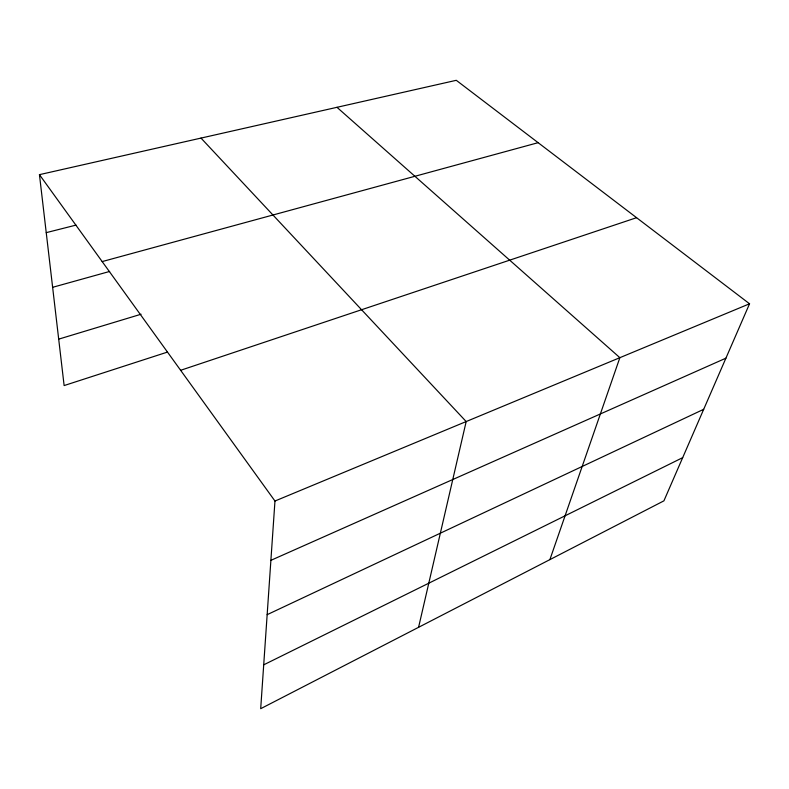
<?xml version="1.0" encoding="UTF-8"?>
<svg xmlns="http://www.w3.org/2000/svg" width="789" height="789" viewBox="0 0 789 789"><rect width="100%" height="100%" fill="white"/><g stroke="black" fill="none" stroke-linecap="round" stroke-linejoin="round"><path stroke-width="1.18" d="M39.45 174.655L274.966 501.025L260.695 708.69L663.914 500.847L749.55 303.785L456.279 80.31L39.45 174.655L64.126 385.565L167.179 352.18M418.584 627.304L466.181 421.553L200.998 138.085M549.894 559.618L619.868 357.683L336.982 107.314M263.713 664.831L682.682 457.65M267.155 614.67L703.689 409.313M270.893 560.338L725.91 358.176M274.966 501.025L749.55 303.785M180.632 370.297L636.575 217.695M58.692 339.142L141.083 314.229M52.626 287.314L109.632 271.455M102.175 261.583L538.128 142.681M46.235 232.647L76 225.112"/></g></svg>
